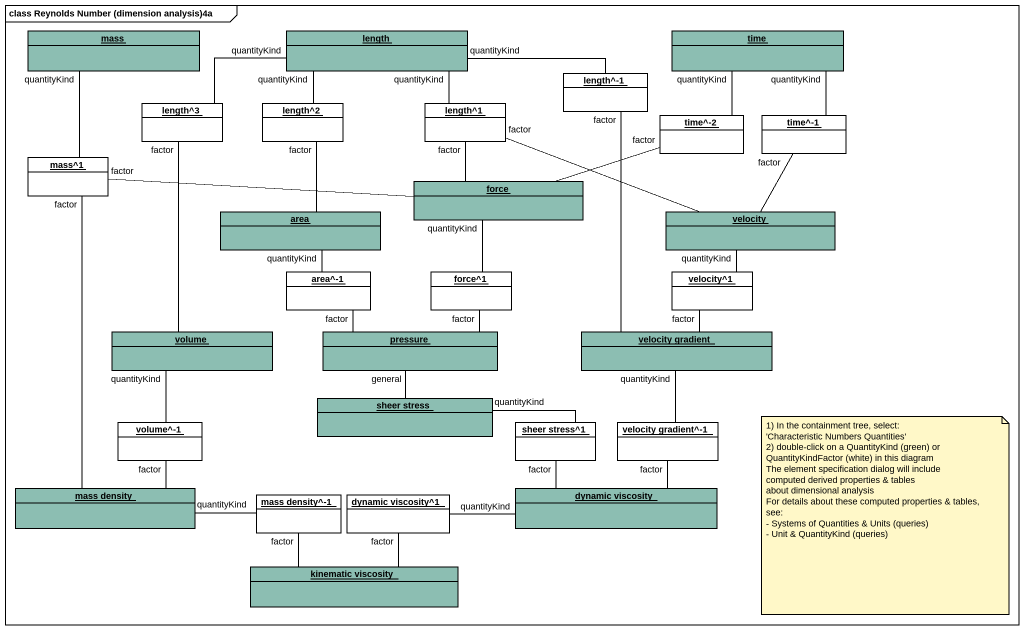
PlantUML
@startuml
mainframe class Reynolds Number (dimension analysis)4a
hide circle
hide empty members
object mass #8CBEB2
object length #8CBEB2
object time #8CBEB2
object "length^-1" as length_1 #FFFFFF
object "length^3" as length_3 #FFFFFF
object "length^2" as length_2 #FFFFFF
object "length^1" as length_1_2 #FFFFFF
object "time^-2" as time_2 #FFFFFF
object "time^-1" as time_1 #FFFFFF
object "mass^1" as mass_1 #FFFFFF
object force #8CBEB2
object area #8CBEB2
object velocity #8CBEB2
object "area^-1" as area_1 #FFFFFF
object "force^1" as force_1 #FFFFFF
object "velocity^1" as velocity_1 #FFFFFF
object volume #8CBEB2
object pressure #8CBEB2
object "velocity gradient" as velocity_gradient #8CBEB2
object "volume^-1" as volume_1 #FFFFFF
object "sheer stress" as sheer_stress #8CBEB2
object "sheer stress^1" as sheer_stress_1 #FFFFFF
object "velocity gradient^-1" as velocity_gradient_1 #FFFFFF
object "mass density" as mass_density #8CBEB2
object "mass density^-1" as mass_density_1 #FFFFFF
object "dynamic viscosity^1" as dynamic_viscosity_1 #FFFFFF
object "dynamic viscosity" as dynamic_viscosity #8CBEB2
object "kinematic viscosity" as kinematic_viscosity #8CBEB2
mass -- mass_1 : quantityKind
length -right- length_1 : quantityKind
length -left- length_3 : quantityKind
length -- length_2 : quantityKind
length -- length_1_2 : quantityKind
time -- time_2 : quantityKind
time -- time_1 : quantityKind
length_1 -- velocity_gradient : factor
length_3 -- volume : factor
length_2 -- area : factor
length_1_2 -- force : factor
length_1_2 -right- velocity : factor
time_2 -left- force : factor
time_1 -- velocity : factor
mass_1 -right- force : factor
mass_1 -- mass_density : factor
force -- force_1 : quantityKind
area -- area_1 : quantityKind
velocity -- velocity_1 : quantityKind
area_1 -- pressure : factor
force_1 -- pressure : factor
velocity_1 -- velocity_gradient : factor
volume -- volume_1 : quantityKind
velocity_gradient -- velocity_gradient_1 : quantityKind
volume_1 -- mass_density : factor
sheer_stress -up- pressure : general
sheer_stress -right- sheer_stress_1 : quantityKind
sheer_stress_1 -- dynamic_viscosity : factor
velocity_gradient_1 -- dynamic_viscosity : factor
mass_density -right- mass_density_1 : quantityKind
mass_density_1 -- kinematic_viscosity : factor
dynamic_viscosity_1 -- kinematic_viscosity : factor
dynamic_viscosity -left- dynamic_viscosity_1 : quantityKind
note as N1
  1) In the containment tree, select:
  ~'Characteristic Numbers Quantities'
  2) double-click on a QuantityKind (green) or QuantityKindFactor (white) in this diagram
  The element specification dialog will include
  computed derived properties & tables
  about dimensional analysis
  For details about these computed properties & tables, see:
  - Systems of Quantities & Units (queries)
  - Unit & QuantityKind (queries)
end note
@enduml
